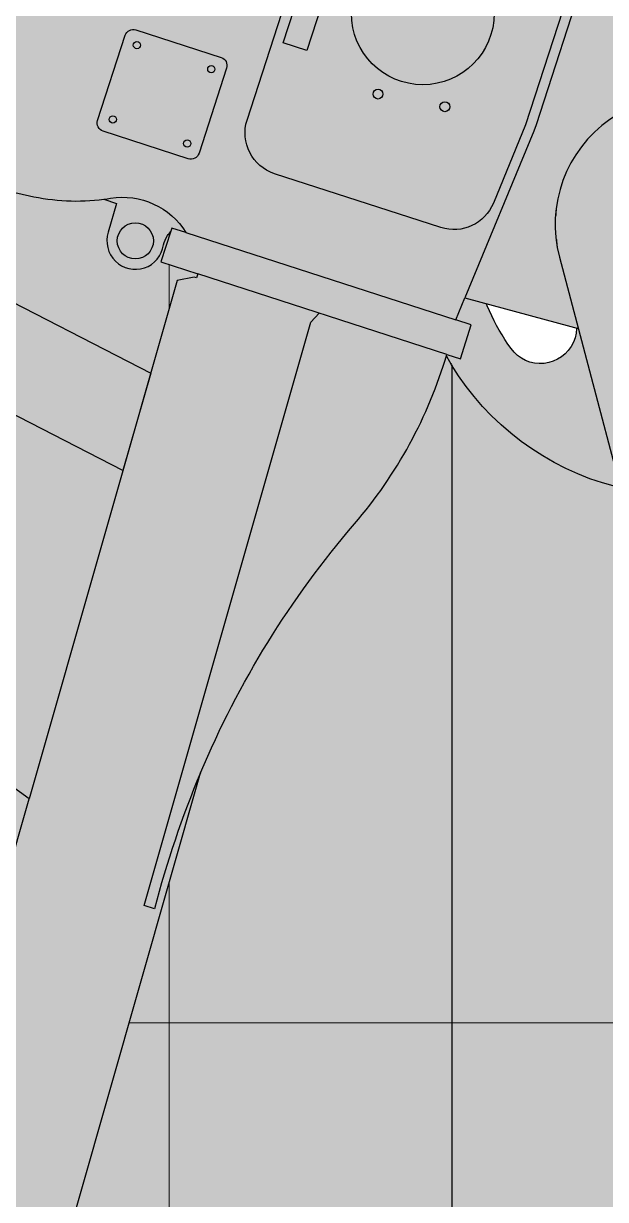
# Model space of a CAD drawing. Header units: millimetres. Extents: x -42064 to 85793, y -29289 to 164708.
# Drawn here: x 11795 to 12614, y 31752 to 33407 of the extents above; entities that cross this region are included whole.
import ezdxf

# ---------------------------------------------------------------- set-up
doc = ezdxf.new("R2010")
doc.units = ezdxf.units.MM
doc.set_wipeout_variables(frame=1)
doc.layers.add('1', color=7, linetype='Continuous')
doc.layers.add('Техника. Кран MLC650 VPC', color=250, linetype='Continuous', true_color=0x333333)
doc.layers.add('Техника. Кран MLC650 VPC Штрих', color=7, linetype='Continuous', true_color=0xed4d1d)

# ---------------------------------------------------------------- blocks, each defined once
blk = doc.blocks.new('MLC650-20260201.150918')
at = {"color": 0, "linetype": 'ByBlock', "lineweight": -2, "transparency": 16777216}
blk.add_wipeout([(373.0209973753282, 77.5650405602646), (349.418186261861, 151.88130599080114), (311.1801592675987, 219.83609457546288), (259.908498113011, 278.583152054533), (197.7506921362802, 325.6618856415687), (127.31019171552798, 359.10042479138815), (51.53736397800059, 377.4982120675529), (-26.394081935112865, 380.0846648298277), (-103.22002417874567, 366.7514507245187), (-175.72264440746545, 338.0570251339964), (-240.86520457874985, 295.20324053647687), (-295.91923929320484, 239.98500748199035), (-338.578836280566, 174.71511561080706), (-367.0572184472393, 102.1273635504981), (-380.1615821918902, 25.262055050187655), (-377.3430574215357, -52.66134270760335), (-358.7196967164402, -128.3790449709968), (-325.07153075348634, -198.71965150328037), (-277.80789708928216, -260.73697918559776), (-218.90841072150886, -311.83346150691267), (-150.8400488486978, -349.8689464118279), (-76.45382269415765, -373.2503355597291), (1.1346357540459076, -380.9983104971801), (78.67557051899706, -372.78835094931594), (152.92121613083208, -348.9643271984508), (220.76182875119235, -310.5240972395367), (279.3559363267594, -259.0777119688215), (326.24935230563926, -196.7799789616589), (359.4779680832373, -126.24020937382465), (377.650018764521, -50.41292817479416), (381, -2.2737367544323206e-13)], dxfattribs=at)
at = {"layer": 'Техника. Кран MLC650 VPC Штрих', "true_color": 0xadadad, "transparency": 16777216}
h = blk.add_hatch(color=253, dxfattribs=at)
h.dxf.hatch_style = 1
edge = h.paths.add_edge_path()
edge.add_arc((0, 0), 381, 0, 360)
edge = h.paths.add_edge_path(flags=16)
edge.add_arc((-2.137312549166381e-11, 7.844391802791506e-12), 196.8505565223345, 120.1930302638461, 143.7790574532969)
edge.add_arc((-199.7907505009822, 146.3368993098706), 50.80006852303482, 143.5661624912216, 323.77905745331594, ccw=False)
edge.add_arc((1.057287590811029e-11, -2.788169695122633e-11), 298.4504025728964, 120.24922192875201, 143.7428200939148, ccw=False)
edge.add_arc((-124.6514576973732, 213.9924991330892), 50.80006852303433, -59.88728302211871, 120.3869734959867, ccw=False)
edge.add_line((-99.16492372713583, 170.0484034190013), (-98.99905990417392, 170.1450197368395))
edge = h.paths.add_edge_path(flags=16)
edge.add_arc((-1.382716163789155e-11, 5.798028723802418e-12), 196.8505565223539, 48.19303026384675, 71.77905745329754)
edge.add_arc((77.43592443934331, 235.2328839503496), 50.80006852303892, 71.56616249122038, 251.7790574533147, ccw=False)
edge.add_arc((-4.709477252617944e-11, -2.799538378894795e-11), 298.4504025729196, 48.24922192874982, 71.74282009391271, ccw=False)
edge.add_arc((164.9995419367095, 184.6779000096713), 50.80006852303288, -131.8872830221227, 48.386973495982716, ccw=False)
edge.add_line((131.0819954796443, 146.8592934214103), (131.2251377983521, 146.7314036359021))
edge = h.paths.add_edge_path(flags=16)
edge.add_arc((-1.051603248924948e-12, 1.676880856393836e-12), 196.8505565223491, 264.1930302638509, 287.7790574533017)
edge.add_arc((75.61944119367361, -235.8230951347367), 50.80006852303912, -72.43383750878229, 107.77905745331199, ccw=False)
edge.add_arc((-1.818989403545856e-11, 3.05249159282539e-11), 298.4504025729055, 264.24922192875715, 287.74282009392, ccw=False)
edge.add_arc((-24.93648744085393, -246.3918569787194), 50.80006852303539, 84.11271697788032, 264.3869734959856, ccw=False)
edge.add_line((-19.72583516441955, -195.8597279438254), (-19.91681146270457, -195.8403998778522))
edge = h.paths.add_edge_path(flags=16)
edge.add_arc((1.13686837721616e-13, -5.158540261618327e-12), 196.8505565223498, 192.1930302638506, 215.7790574533014)
edge.add_arc((-200.9133988868011, -144.7917063685776), 50.80006852303504, -144.43383750878422, 35.77905745331009, ccw=False)
edge.add_arc((2.086153472191654e-11, 1.210764821735211e-11), 298.4504025728921, 192.2492219287552, 215.7428200939181, ccw=False)
edge.add_arc((-242.0383795409064, -52.42326220788965), 50.8000685230369, 12.112716977881973, 192.3869734959875, ccw=False)
edge.add_line((-192.369288834805, -41.76360037580889), (-192.4099216734194, -41.57599842202035))
edge = h.paths.add_edge_path(flags=16)
edge.add_arc((3.694822225952521e-13, 1.449507180950604e-12), 196.8505565223493, 336.1930302638503, 359.7790574533011)
edge.add_arc((247.6487837547654, -0.954981756891354), 50.80006852303673, -0.43383750878109595, 179.7790574533132, ccw=False)
edge.add_arc((-3.706190909724683e-11, 8.881784197001252e-12), 298.4504025729056, 336.2492219287543, 359.74282009391715, ccw=False)
edge.add_arc((226.626782742424, -99.85527995615867), 50.80006852303654, 156.1127169778804, 336.3869734959857, ccw=False)
edge.add_line((180.1780522467161, -79.2843685207772), (180.100655241944, -79.46002507286903))
at = {"color": 0, "linetype": 'ByBlock', "lineweight": -2, "transparency": 16777216}
for points in [[(131.2251377983521, 146.7314036359021, 0.1032783288034532), (61.5516509111003, 186.9800413768244, -1.001859586984844), (93.49938185963583, 283.4263720753224, -0.1028707463184818), (198.735674982443, 222.6584251385502, -1.002396208231849), (131.0819954796443, 146.8592934214103)], [(-98.99905990417392, 170.1450197368395, 0.1032783288034532), (-158.8080806051967, 116.3191090821056, -1.001859586984844), (-240.6616000939393, 176.5067620124901, -0.1028707463184818), (-150.3480451778833, 257.8140960209421, -1.002396208231849), (-99.16492372713583, 170.0484034190013)], [(180.100655241944, -79.46002507286903, 0.1032783288034532), (196.849092931925, -0.7590882933582179, -1.001859586984844), (298.4473960103005, -1.339630761867738, -0.1028707463184818), (273.1734470941865, -120.2036214037944, -1.002396208231849), (180.1780522467161, -79.2843685207772)], [(-192.4099216734194, -41.57599842202035, 0.1032783288034532), (-159.7004424132447, -115.0908784229832, -1.001859586984844), (-242.2364305046267, -174.3391939074063, -0.1028707463184818), (-291.6558770444808, -63.32055101878359, -1.002396208231849), (-192.369288834805, -41.76360037580889)], [(-19.91681146270457, -195.8403998778522, 0.1032783288034532), (60.107779175416, -187.449183742574, -1.001859586984844), (90.95125272862788, -284.2543094185239, -0.1028707463184818), (-29.90519985426545, -296.9483487369289, -1.002396208231849), (-19.72583516441955, -195.8597279438254)]]:
    blk.add_lwpolyline(points, format="xyb", close=True, dxfattribs=at)
blk.add_circle((0, 0), 381, dxfattribs=at)
blk = doc.blocks.new('MLC650-20260201.144141')
at = {"color": 0, "linetype": 'ByBlock', "lineweight": -2, "transparency": 16777216}
blk.add_blockref('MLC650-20260201.150918', (10000, -210), dxfattribs=at)
blk.add_wipeout([(9723.663006161523, 472.9006485659402), (9723.663006161523, 418.37357382543814), (9717.66336427968, 418.37357382543814), (9717.66336427968, 421.6323909348048), (9705.660204778349, 443.2124981687148), (8947.487630583175, 416.66534245630373), (9431.735815996359, 1909.270937905827), (9431.735815996359, 1909.270937905827), (9422.318756196997, 1911.7067168255899), (9412.833021534676, 1913.8595921417073), (9403.28710887272, 1915.7276354123724), (9393.68956897901, 1917.30917333457), (9317.856220985137, 1928.6426314088094), (8825.961551132103, 412.41017009062216), (8798.023683857515, 411.4105689040207), (8206.627201321986, 1991.3989630076157), (8082.819862690263, 1996.1068215307805), (8677.570408587904, 407.21440464405805), (7443.605304179422, 364.0080688982189), (8054.923078234762, 1997.2083061708454), (7934.61940643843, 2001.857641055517), (7319.9351666605, 359.6512553126722), (7292.033731319818, 358.6795109904251), (6658.585495284305, 2051.0149781756973), (6534.77893180011, 2055.7226429119974), (7171.567278542196, 354.4636773618904), (5852.390593739678, 308.2664348717144), (6506.88137219708, 2056.8241275520622), (6386.577312826984, 2061.4736562235976), (5728.725107105937, 303.9362669825123), (5700.820183601369, 302.9857907706373), (5022.943591739034, 2114.0044353941394), (4899.136640681075, 2118.7121001304395), (5580.356831413866, 298.7486890317432), (4171.137071663111, 249.39863085692105), (4871.239856225574, 2119.8137785573836), (4750.935409281713, 2124.4631134420406), (4047.4715850293696, 245.068462967718), (4019.569762114923, 244.09671864548545), (3294.7444222321174, 2180.558214742201), (3170.937471174162, 2185.266073265366), (3899.1029217635373, 239.88088501694983), (2394.7452361370383, 187.1996787788721), (3143.0402991448937, 2186.3675579054307), (3022.7360459879133, 2191.0168927901022), (2271.0797495032975, 182.86946244294086), (2243.1779265888476, 181.8977181207074), (1468.7499273299, 2250.8784359382907), (1344.9429762719415, 2255.585906887709), (2122.711086237462, 177.68193293888817), (517.8311062052817, 121.48097555417189), (1317.0458042426771, 2256.687585314654), (1196.7417448725764, 2261.3371139861893), (394.16561957154045, 117.15075921825246), (366.25798305061926, 116.13885256462436), (366.256820329324, 2293.3247395310227), (251.95666615248047, 2297.717113009514), (251.95782887377663, 112.14621297798931), (220.51009358355896, 111.09700234947832), (220.42637765032578, -110.78408498096633), (6681.459323745706, 115.44393280400891), (6681.459323745706, 3.200002790535109), (6719.5593751379865, 3.200002790535109), (6719.5593751379865, 116.77801014978286), (9056.26640890416, 198.59594621096767), (9056.26640890416, 198.59594621096767), (9158.907546117234, 185.71725052158763), (9260.242183614362, 164.92410034230852), (9359.660995894106, 136.3415249520831), (9456.566177318222, 100.14139146873367), (9456.566177318222, 100.14139146873367), (9520.982192888263, 77.09935250250965), (9587.464535592495, 60.96068061794813), (9655.275617844534, 51.904426124631755), (9723.663110372363, 50.031063533861015), (9723.663110372363, 50.031063533861015), (9723.663006161523, 30.000001937870366), (9773.663122433645, 30.000001937870366), (9773.663122433645, 53.00003410649333), (9807.18360221897, 50.35169412369396), (9820.08944253791, -216.9971397549907), (9820.08944253791, -216.9971397549907), (9830.095967133951, -269.5767426679595), (9855.117305943615, -316.891410384731), (9892.942265110789, -354.7598357676061), (9940.228165094828, -379.8354980654567), (9992.796241029431, -389.9024027292762), (10046.000929884623, -384.0709140000772), (10095.140409667256, -362.85637408828734), (10135.8721103568, -328.1335611850427), (10146.979484477662, -313.9894215473405), (10146.979484477662, -313.9894215473405), (10188.689982088095, -268.84698758047125), (10240.602379898868, -235.94246040108646), (10299.228301137164, -217.48693780419944), (10360.62823789047, -214.7205824305738), (10372.71039551079, -216.06224818796363), (10404.651126532743, -222.70617961559947), (10404.651126532743, -222.70617961559947), (10432.877969867292, -222.4916419829833), (10456.63263103957, -207.24314095438785), (10468.580612484326, -181.6688090877551), (10465.032851234893, -153.6649861139913), (10456.358262207217, -140.04626693053524), (10456.358262207217, -140.04626693053524), (10421.989278556175, -97.82125845448718), (10391.425492873332, -52.76536668946483), (10364.898836014505, -5.22049468519981), (10342.610603404632, 44.452567080071276), (10342.610603404632, 44.452567080071276), (10342.610603404632, 44.452567080071276), (10354.114679664755, 55.580379539000205), (10362.790319446583, 69.03048195852989), (10368.183946335079, 84.09968133034454), (10370.013572833115, 100.00013565081917), (10370.013572833115, 100.00013565081917), (10370.013972518562, 318.50041702937597), (10370.013972518562, 318.50041702937597), (10369.856125009008, 323.1980455759849), (10369.38346650303, 327.8744997599715), (10368.598126905277, 332.5087064358113), (10367.503645131128, 337.0797828346758), (10367.503645131128, 337.0797828346758), (10366.699564707525, 340.00058573041133), (10400.444314564036, 349.2901005133808), (10400.444314564036, 349.2901005133808), (10413.085841819815, 357.47558247362485), (10418.731673227561, 371.4374918700951), (10415.333001117215, 386.1092114068897), (10404.123164741197, 396.1665418033135), (10370.013572833115, 411.61545008554003), (10370.013572833115, 480.00061236654346), (10370.013572833115, 480.00061236654346), (10373.82390033171, 507.3417024886212), (10384.964351891382, 532.5992586601251), (10402.585976384718, 553.8485446463847), (10425.345928963798, 569.4702719295083), (10525.181055084175, 619.3130332530473), (10525.181055084175, 619.3130332530473), (10534.285015698752, 625.5618025604708), (10541.333736601311, 634.0614937529172), (10545.790125302276, 644.1644545305808), (10547.314617654469, 655.1008680102032), (10547.314617654469, 655.1008680102004), (10547.314617654469, 915.5011677597422), (10547.314617654469, 915.5011677597422), (10545.432080806768, 927.6266259073409), (10539.96265339259, 938.610980418789), (10531.420979487535, 947.4206618643248), (10520.610785247567, 953.2267260016142), (10520.610785247567, 953.2267260016142), (10237.152511051536, 1053.1309371456055), (10237.152511051536, 1053.1309371456055), (10204.853671532257, 1069.0059255784463), (10177.398323215337, 1092.274662992223), (10156.442543878817, 1121.5336035819619), (10143.250364125422, 1155.0178787777759), (10143.250364125422, 1155.0178787777759), (10138.751407861571, 1171.8337355057065), (9944.491685379893, 2436.8336153578184), (9944.491685379893, 2436.8336153578184), (9939.353150313054, 2451.852651598155), (9929.31926040444, 2464.152937998211), (9915.638641167097, 2472.2038168014524), (9900.01372011115, 2475.0034300277985), (9900.01372011115, 2475.0034300277966), (9687.41245677571, 2475.0034300277966), (9687.41245677571, 2475.0034300277966), (9673.69123477798, 2472.860526665867), (9661.276841015297, 2466.63583426908), (9651.351650508028, 2456.922206660196), (9644.860960912476, 2444.644791765203), (9644.860960912476, 2444.644791765203), (9644.860960912476, 2444.644791765203), (9611.95619874102, 2373.539337621889), (9565.326435441215, 2310.576061364287), (9506.906155164826, 2258.367059890259), (9439.118983903898, 2219.0782778408184), (9364.77714284973, 2194.3396511375377), (9286.964780476505, 2185.177487398282), (9281.121984127774, 2185.1331112406233), (9281.121979540638, 2215.1328951682426), (9249.12233920909, 2215.1328951682426), (9249.12233920909, 2172.9590559323024), (8661.166736559026, 2196.5646236619723), (8663.870277722406, 2201.6200660682), (8663.870277722406, 2201.6200660682), (8674.291592856574, 2237.8884838013646), (8668.927889426404, 2275.2412965402473), (8648.722118486432, 2307.1117962965145), (8617.226499741486, 2327.897077960857), (8579.978033380976, 2333.9430425474975), (8543.525083066634, 2324.186795965278), (8515.219547152548, 2301.500737416215), (8474.965203124128, 2254.8515584755432), (8473.654673325591, 2255.9944096359905), (8468.824729066453, 2254.700300834729), (8455.884416201407, 2302.996836622906), (8436.56541431237, 2297.8204014178837), (8449.506502324944, 2249.524059416587), (8444.676558065803, 2248.2299506153277), (8444.676558065803, 2204.086461505757), (7731.992741518428, 2231.5505198526735), (7654.171805248735, 2342.306505735678), (7654.171805248735, 2342.306505735678), (7628.458651388659, 2365.172053470088), (7595.240909804867, 2374.1487565786274), (7561.510548574693, 2367.347118106294), (7534.367436554763, 2346.19880790193), (7519.524899326955, 2315.155311912148), (7520.107127204503, 2280.7509435074653), (7535.991567643506, 2250.2274426177228), (7536.714805218417, 2249.4005262408964), (7546.203831244085, 2238.710170013079), (6874.461756933797, 2264.5964155627644), (6874.461756933797, 2264.5964155627644), (6844.37550774911, 2290.1761935499217), (6816.937889395902, 2318.5783859121175), (6792.412478892489, 2349.530149537385), (6771.034877393832, 2382.7341490862354), (6746.041515351321, 2426.032322101679), (6746.041515351321, 2426.032322101679), (6722.419400079871, 2451.2695047238913), (6690.073731524535, 2463.462840703556), (6655.670122666287, 2460.099596119332), (6626.298275219147, 2441.8728494500447), (6626.298275219147, 2441.8728494500456), (6573.22159840063, 2388.906631154553), (6573.22159840063, 2388.906631154553), (6539.804161671182, 2357.9470830198825), (6504.084745042863, 2329.6744465315314), (6466.278823294885, 2304.259274309895), (6426.614457896618, 2281.8548815302984), (631.8122840430015, 2505.1709638595694), (632.5184465733373, 2517.162153886914), (579.2317539449805, 2539.1735526360344), (536.3726351217747, 2577.736445188907), (487.3538556225658, 2639.9056025337686), (487.3538556225658, 2639.9056025337686), (462.0136050323654, 2660.2703414856733), (430.3192326649396, 2667.5034357604727), (398.6529410542871, 2660.1483784403463), (373.39127819501755, 2639.6862357827977), (373.39127819501755, 2639.6862357827977), (287.9347511815149, 2530.441206222552), (287.22859178172894, 2518.450061507937), (218.99894347391455, 2521.072385601764), (218.93383108139915, 2299.167995398695), (9236.626961026239, 1951.6608310976653), (9243.12269732725, 1962.4098018955337), (9249.12233920909, 1962.4098018955337), (9249.12233920909, 1904.1324665116763), (9281.121979540638, 1904.1324665116763), (9281.121979540638, 1934.132613789703), (9393.68956897901, 1917.30917333457), (9393.68956897901, 1917.30917333457), (9463.281713784547, 1898.844600899548), (9527.100657120687, 1865.5106913583377), (9582.014214799437, 1818.943447109772), (9625.327272046465, 1761.4283523453641), (9654.91405764164, 1695.7882032597017), (9669.322475120025, 1625.2445674049231), (9669.32501708122, 1625.2165364988086), (9755.205309450397, 677.7457372699482), (9755.205309450397, 677.7457372699482), (9758.734337221871, 651.6306084050857), (9764.541611160028, 625.9259480874016), (9772.582318299992, 600.8301113544003), (9782.794410952887, 576.536755137342), (9782.794410952887, 576.5367551373402), (9782.510656340542, 557.8097276364051), (9740.612382044155, 556.299151318939), (9740.612382044155, 556.299151318939), (9716.881900569499, 548.4991589297906), (9702.406650225937, 528.1412916598401), (9702.83218808789, 503.1654122995915), (9717.992548232147, 483.3124751721498), (9741.974970849253, 476.3254130066762), (9747.396666771885, 476.88174934592735), (9747.396666771885, 476.88174934592735), (9750.962292994827, 476.8753289177639), (9754.521877383711, 476.667746254554), (9758.064079998672, 476.259662662409), (9761.577616273818, 475.6523781929336), (9761.577616273818, 475.6523781929336), (9763.477456821674, 475.1216228355779), (9765.344378808988, 474.4846788428122), (9767.172452153094, 473.74356940069174), (9768.955870169986, 472.9006485659402), (9768.955870169986, 472.9006485659402)], dxfattribs=at)
for points in [[(9885.613029299675, 619.0008425853594), (10011.61326029364, 619.0008425853594, -0.4142085665846468), (10023.61331920485, 607.0007836741424), (10023.61331920485, 481.0006495736307, -0.4142085665853127), (10011.61326029364, 469.0005906624137), (9885.613029299675, 469.0005906624137, -0.4142085665847356), (9873.612970388462, 481.0006495736307), (9873.612970388462, 607.0007836741424, -0.4142085665840252), (9885.613029299675, 619.0008425853594)], [(9782.794410952887, 576.5367551373347, 0.00800738741514577), (9787.041648163635, 567.9185789539479, -0.3034361067942243), (9773.662964400748, 452.0520601635362), (9773.663122433649, 472.9006485659338), (9768.955870169986, 472.9006485659338)], [(9951.01377669692, 419.0005712837301), (10284.71556348949, 419.0005712837301, -0.3375482796799529), (10342.56363035928, 374.9256415225391), (10353.86182375147, 333.8850607366767, -0.06722216459476262), (10356.01363329462, 317.9598969673825), (10356.01363329462, 104.0001391389815, -0.4142108503709266), (10296.01333873856, 44.00003836980613), (10065.31393087376, 44.00003836980613), (10065.31393087376, 44.00003836980613), (9946.396222860989, 53.17797891133523, -0.3918139384842907), (9891.01270699333, 113.0001348756632), (9891.01270699333, 359.0004705145402, -0.4142017153193372), (9951.01377669692, 419.0005712837301)], [(9056.266408904157, 198.5959462109604, 0.03452944207777124), (8854.513335250416, 201.3836189622816), (8854.59937662624, 216.3958527281648), (9707.68023924141, 246.2447008976887), (9723.663006161521, 238.804301991273)], [(10342.61060340463, 44.45256708006491, -0.1650230591013998), (10300.01387514065, 30.000001937864), (10069.51368019105, 30.000001937864), (10060.10183888235, 30.36960196949076), (9807.183602218967, 50.3516941236885)]]:
    blk.add_lwpolyline(points, format="xyb", dxfattribs=at)
for points in [[(9773.663122433649, 452.0534288125345), (9773.663122433645, 53.00003410648787)], [(8825.961551132103, 412.4101700906176), (8947.487630583175, 416.6653424562974)], [(9723.663110372363, 50.03106353385374), (9723.663006161521, 418.3735738254327)]]:
    blk.add_lwpolyline(points, dxfattribs=at)
blk.add_lwpolyline([(10070.01287520034, 404.0005218680744), (10270.01334028886, 404.0005218680744), (10270.01334028886, 369.0005034583155), (10070.01287520034, 369.0005034583155)], close=True, dxfattribs=at)
for centre, radius in [((9893.613326956325, 599.0007766978233), 5.100006718353537), ((10003.61373778452, 599.0007766978233), 5.100006718353537), ((9740.612382051488, 516.30067430083), 25.40003426152641), ((9893.613326956325, 489.0006565499498), 5.100006718353537), ((10003.61373778452, 489.0006565499498), 5.100006718353537), ((10170, 230), 100.5001360868399), ((10042.51374142771, 255.0003313755587), 7.000009132207832), ((10054.51302519139, 160.0001879732736), 7.000009132207832)]:
    blk.add_circle(centre, radius, dxfattribs=at)
blk.add_wipeout([(9570.317954960006, 438.4735351638665), (9427.9558853735, 433.4887755491218), (9640.117343311867, 1733.4108693095327), (9640.117343311867, 1733.4108693095327), (9650.913557522881, 1707.41484724807), (9659.419838530932, 1680.582132370104), (9665.572376201897, 1653.1140111289728), (9669.32501708122, 1625.2165364988025), (9669.32501708122, 1625.2165364988027), (9703.132984695047, 1252.231521989568)], dxfattribs=at)
at = {"layer": 'Техника. Кран MLC650 VPC Штрих', "transparency": 16777216}
h = blk.add_hatch(color=256, dxfattribs=at)
h.dxf.hatch_style = 1
edge = h.paths.add_edge_path()
edge.add_line((9768.955870169986, 472.9006485659338), (9723.663006161521, 472.9006485659338))
edge.add_line((9723.663006161521, 472.9006485659338), (9723.663006161521, 418.3735738254327))
edge.add_line((9723.663006161521, 418.3735738254327), (9717.66336427968, 418.3735738254327))
edge.add_line((9717.66336427968, 418.3735738254327), (9717.66336427968, 421.6323909347993))
edge.add_line((9717.66336427968, 421.6323909347993), (9705.660204778349, 443.2124981687084))
edge.add_line((9705.660204778349, 443.2124981687084), (8947.487630583175, 416.6653424562974))
edge.add_line((8947.487630583175, 416.6653424562974), (9431.735815996359, 1909.270937905821))
edge.add_arc((9345.65146111386, 1595.878579338634), 325.0004408671484, 74.64049961517841, 81.50000283711631)
edge.add_line((9393.68956897901, 1917.309173334565), (9317.856220985137, 1928.642631408802))
edge.add_line((9317.856220985137, 1928.642631408802), (8825.961551132103, 412.4101700906176))
edge.add_line((8825.961551132103, 412.4101700906176), (8798.023683857515, 411.4105689040152))
edge.add_line((8798.023683857515, 411.4105689040152), (8206.627201321986, 1991.39896300761))
edge.add_line((8206.627201321986, 1991.39896300761), (8082.819862690263, 1996.106821530775))
edge.add_line((8082.819862690263, 1996.106821530775), (8677.570408587904, 407.2144046440517))
edge.add_line((8677.570408587904, 407.2144046440517), (7443.605304179422, 364.0080688982125))
edge.add_line((7443.605304179422, 364.0080688982125), (8054.923078234762, 1997.20830617084))
edge.add_line((8054.923078234762, 1997.20830617084), (7934.619406438429, 2001.857641055511))
edge.add_line((7934.619406438429, 2001.857641055511), (7319.9351666605, 359.6512553126668))
edge.add_line((7319.9351666605, 359.6512553126668), (7292.033731319818, 358.6795109904197))
edge.add_line((7292.033731319818, 358.6795109904197), (6658.585495284304, 2051.014978175692))
edge.add_line((6658.585495284304, 2051.014978175692), (6534.778931800109, 2055.722642911991))
edge.add_line((6534.778931800109, 2055.722642911991), (7171.567278542196, 354.463677361884))
edge.add_line((7171.567278542196, 354.463677361884), (5852.390593739678, 308.266434871708))
edge.add_line((5852.390593739678, 308.266434871708), (6506.88137219708, 2056.824127552056))
edge.add_line((6506.88137219708, 2056.824127552056), (6386.577312826983, 2061.473656223592))
edge.add_line((6386.577312826983, 2061.473656223592), (5728.725107105936, 303.9362669825059))
edge.add_line((5728.725107105936, 303.9362669825059), (5700.820183601369, 302.9857907706319))
edge.add_line((5700.820183601369, 302.9857907706319), (5022.943591739033, 2114.004435394134))
edge.add_line((5022.943591739033, 2114.004435394134), (4899.136640681074, 2118.712100130433))
edge.add_line((4899.136640681074, 2118.712100130433), (5580.356831413865, 298.7486890317377))
edge.add_line((5580.356831413865, 298.7486890317377), (4171.13707166311, 249.3986308569147))
edge.add_line((4171.13707166311, 249.3986308569147), (4871.239856225573, 2119.813778557378))
edge.add_line((4871.239856225573, 2119.813778557378), (4750.935409281712, 2124.463113442034))
edge.add_line((4750.935409281712, 2124.463113442034), (4047.471585029369, 245.0684629677125))
edge.add_line((4047.471585029369, 245.0684629677125), (4019.569762114923, 244.09671864548))
edge.add_line((4019.569762114923, 244.09671864548), (3294.744422232117, 2180.558214742196))
edge.add_line((3294.744422232117, 2180.558214742196), (3170.937471174162, 2185.26607326536))
edge.add_line((3170.937471174162, 2185.26607326536), (3899.102921763537, 239.8808850169444))
edge.add_line((3899.102921763537, 239.8808850169444), (2394.745236137038, 187.1996787788667))
edge.add_line((2394.745236137038, 187.1996787788667), (3143.040299144894, 2186.367557905425))
edge.add_line((3143.040299144894, 2186.367557905425), (3022.736045987913, 2191.016892790096))
edge.add_line((3022.736045987913, 2191.016892790096), (2271.079749503297, 182.8694624429336))
edge.add_line((2271.079749503297, 182.8694624429336), (2243.177926588847, 181.897718120701))
edge.add_line((2243.177926588847, 181.897718120701), (1468.7499273299, 2250.878435938284))
edge.add_line((1468.7499273299, 2250.878435938284), (1344.942976271941, 2255.585906887703))
edge.add_line((1344.942976271941, 2255.585906887703), (2122.711086237461, 177.6819329388818))
edge.add_line((2122.711086237461, 177.6819329388818), (517.8311062052817, 121.4809755541646))
edge.add_line((517.8311062052817, 121.4809755541646), (1317.045804242676, 2256.687585314648))
edge.add_line((1317.045804242676, 2256.687585314648), (1196.741744872576, 2261.337113986185))
edge.add_line((1196.741744872576, 2261.337113986185), (394.1656195715404, 117.1507592182461))
edge.add_line((394.1656195715404, 117.1507592182461), (366.2579830506183, 116.138852564618))
edge.add_line((366.2579830506183, 116.138852564618), (366.2568203293231, 2293.324739531017))
edge.add_line((366.2568203293231, 2293.324739531017), (251.9566661524805, 2297.717113009508))
edge.add_line((251.9566661524805, 2297.717113009508), (251.9578288737757, 112.1462129779829))
edge.add_line((251.9578288737757, 112.1462129779829), (220.510093583558, 111.0970023494738))
edge.add_line((220.510093583558, 111.0970023494738), (206, 85.5))
edge.add_line((206, 85.5), (206, -85.5))
edge.add_line((206, -85.5), (220.4263776503249, -110.7840849809727))
edge.add_line((220.4263776503249, -110.7840849809727), (6681.459323745705, 115.4439328040025))
edge.add_line((6681.459323745705, 115.4439328040025), (6681.459323745705, 3.200002790530561))
edge.add_line((6681.459323745705, 3.200002790530561), (6719.559375137986, 3.200002790530561))
edge.add_line((6719.559375137986, 3.200002790530561), (6719.559375137986, 116.7780101497774))
edge.add_line((6719.559375137986, 116.7780101497774), (9056.266408904157, 198.5959462109604))
edge.add_arc((8941.62848132817, -1130.505974707368), 1334.036645159236, 67.29418538243613, 85.07031510260441, ccw=False)
edge.add_arc((9707.230268655721, 699.3332737437161), 649.5101219151985, 247.298641150875, 271.4497587028707)
edge.add_line((9723.663110372363, 50.03106353385374), (9723.663006161521, 30.000001937864))
edge.add_line((9723.663006161521, 30.000001937864), (9773.663122433645, 30.000001937864))
edge.add_line((9773.663122433645, 30.000001937864), (9773.663122433645, 53.00003410648787))
edge.add_line((9773.663122433645, 53.00003410648787), (9807.183602218967, 50.3516941236885))
edge.add_line((9807.183602218967, 50.3516941236885), (9820.089442537908, -216.9971397549962))
edge.add_arc((9999.999999999996, -210.0000000000132), 180.0465735610374, 182.2272435076297, 324.7202201271954)
edge.add_arc((10340.50990754802, -450.9658144436268), 237.1003097101871, 82.19456477382369, 144.7100158317671, ccw=False)
edge.add_line((10372.71039551079, -216.0622481879691), (10404.65112653274, -222.7061796156049))
edge.add_arc((10418.39365502225, -173.8002758232143), 50.80004443930613, 254.304670081514, 401.6400230253564)
edge.add_arc((10923.43724146427, 275.2317785619217), 624.9949023246952, 201.6693548726429, 221.640167123467, ccw=False)
edge.add_arc((10300.0146532561, 99.99924811215837), 69.99891958264448, 307.4827802334443, 360.0007264714865)
edge.add_line((10370.01357283312, 100.0001356508146), (10370.01397251856, 318.5004170293687))
edge.add_arc((10299.99473674448, 318.4991297652351), 70.01923578591624, 0.001053350570760626, 15.38864106129069)
edge.add_line((10367.50364513113, 337.0797828346695), (10366.69956470752, 340.0005857304059))
edge.add_line((10366.69956470752, 340.0005857304059), (10400.44431456404, 349.2901005133754))
edge.add_arc((10393.80803457861, 373.3934921537297), 25.0002740107649, 285.3935919564311, 425.6316892456475)
edge.add_line((10404.1231647412, 396.1665418033081), (10370.01357283312, 411.6154500855337))
edge.add_line((10370.01357283312, 411.6154500855337), (10370.01357283312, 480.0006123665371))
edge.add_arc((10470.01423378199, 480.0003063825396), 100.0006609493473, 116.53088101374979, 179.9998246852422, ccw=False)
edge.add_line((10425.3459289638, 569.4702719295019), (10525.18105508417, 619.3130332530418))
edge.add_arc((10507.3123594079, 655.1025622038984), 40.00225828244652, 296.5316544300495, 359.9975733832768)
edge.add_line((10547.31461765447, 655.100868010195), (10547.31461765447, 915.5011677597358))
edge.add_arc((10507.31207024777, 915.4994416922593), 40.00254744393415, 0.002472252091649486, 70.5826521569428)
edge.add_line((10520.61078524757, 953.2267260016088), (10237.15251105153, 1053.130937145601))
edge.add_arc((10285.15167431516, 1191.583473764901), 146.536768663454, 194.4498128376814, 250.8794299273051, ccw=False)
edge.add_line((10143.25036412542, 1155.01787877777), (10138.75140786157, 1171.833735505701))
edge.add_line((10138.75140786157, 1171.833735505701), (9944.491685379893, 2436.833615357813))
edge.add_arc((9900.014332522807, 2430.004918790049), 44.99851124191022, 8.728577454142584, 90.00077977253716)
edge.add_line((9900.01372011115, 2475.003430027791), (9687.41245677571, 2475.003430027791))
edge.add_arc((9687.412330040099, 2430.00361962548), 44.99981040249006, 89.99983863452842, 161.0125675510615)
edge.add_arc((9281.121979540636, 2569.802422646055), 384.669311405437, 270.00000068324573, 341.0123573328444, ccw=False)
edge.add_line((9281.121984127774, 2185.133111240619), (9281.121979540636, 2215.132895168237))
edge.add_line((9281.121979540636, 2215.132895168237), (9249.12233920909, 2215.132895168237))
edge.add_line((9249.12233920909, 2215.132895168237), (9249.12233920909, 2172.959055932297))
edge.add_line((9249.12233920909, 2172.959055932297), (8661.166736559026, 2196.564623661965))
edge.add_line((8661.166736559026, 2196.564623661965), (8663.870277722406, 2201.620066068193))
edge.add_arc((8584.50309555156, 2244.056750100937), 90.00012087455922, 331.8671165247885, 500.3373839971359)
edge.add_line((8515.219547152548, 2301.500737416209), (8474.965203124128, 2254.851558475537))
edge.add_line((8474.965203124128, 2254.851558475537), (8473.65467332559, 2255.994409635983))
edge.add_line((8473.65467332559, 2255.994409635983), (8468.824729066451, 2254.700300834724))
edge.add_line((8468.824729066451, 2254.700300834724), (8455.884416201407, 2302.9968366229))
edge.add_line((8455.884416201407, 2302.9968366229), (8436.565414312368, 2297.820401417877))
edge.add_line((8436.565414312368, 2297.820401417877), (8449.506502324944, 2249.524059416581))
edge.add_line((8449.506502324944, 2249.524059416581), (8444.676558065803, 2248.229950615321))
edge.add_line((8444.676558065803, 2248.229950615321), (8444.676558065803, 2204.086461505751))
edge.add_line((8444.676558065803, 2204.086461505751), (7731.992741518428, 2231.550519852666))
edge.add_line((7731.992741518428, 2231.550519852666), (7654.171805248734, 2342.306505735673))
edge.add_arc((7592.805534420426, 2299.188335212672), 74.9999721641534, 35.09327042077933, 221.5932185264619)
edge.add_line((7536.714805218417, 2249.40052624089), (7546.203831244085, 2238.710170013073))
edge.add_line((7546.203831244085, 2238.710170013073), (6874.461756933797, 2264.596415562759))
edge.add_arc((7120.090448215759, 2583.981506897705), 402.9147435226486, 209.9655212451591, 232.437285788195, ccw=False)
edge.add_line((6771.034877393831, 2382.734149086231), (6746.04151535132, 2426.032322101673))
edge.add_arc((6680.087334904346, 2387.972709456764), 76.14780386270266, 29.98758582106822, 134.9409000103861)
edge.add_line((6626.298275219146, 2441.872849450039), (6573.221598400629, 2388.906631154547))
edge.add_arc((6158.203218022775, 2803.358452702013), 586.5241413918695, 297.23430280740075, 315.0391351307178, ccw=False)
edge.add_line((6426.614457896616, 2281.854881530293), (631.8122840430005, 2505.170963859564))
edge.add_line((631.8122840430005, 2505.170963859564), (632.5184465733364, 2517.162153886908))
edge.add_line((632.5184465733364, 2517.162153886908), (579.2317539449796, 2539.173552636028))
edge.add_line((579.2317539449796, 2539.173552636028), (536.3726351217738, 2577.736445188901))
edge.add_line((536.3726351217738, 2577.736445188901), (487.3538556225649, 2639.905602533763))
edge.add_arc((430.4586832631932, 2595.057864448856), 72.44570552582839, 38.24701923846529, 141.973557967779)
edge.add_line((373.3912781950166, 2639.686235782792), (287.934751181514, 2530.441206222546))
edge.add_line((287.934751181514, 2530.441206222546), (287.228591781728, 2518.450061507931))
edge.add_line((287.228591781728, 2518.450061507931), (218.9989434739146, 2521.072385601758))
edge.add_line((218.9989434739146, 2521.072385601758), (206, 2495.5))
edge.add_line((206, 2495.5), (206, 2324.5))
edge.add_line((206, 2324.5), (218.9338310813982, 2299.16799539869))
edge.add_line((218.9338310813982, 2299.16799539869), (9236.626961026239, 1951.660831097659))
edge.add_line((9236.626961026239, 1951.660831097659), (9243.12269732725, 1962.409801895526))
edge.add_line((9243.12269732725, 1962.409801895526), (9249.12233920909, 1962.409801895526))
edge.add_line((9249.12233920909, 1962.409801895526), (9249.12233920909, 1904.13246651167))
edge.add_line((9249.12233920909, 1904.13246651167), (9281.121979540636, 1904.13246651167))
edge.add_line((9281.121979540636, 1904.13246651167), (9281.121979540636, 1934.132613789698))
edge.add_line((9281.121979540636, 1934.132613789698), (9393.68956897901, 1917.309173334565))
edge.add_arc((9345.651461114183, 1595.87857934057), 325.000440865186, 5.179169803745026, 81.50000283712228, ccw=False)
edge.add_line((9669.32501708122, 1625.216536498803), (9755.205309450397, 677.7457372699428))
edge.add_arc((10053.9703169711, 704.8228777284196), 299.9895019067351, 185.1785817509696, 205.3175883192621)
edge.add_line((9782.794410952887, 576.5367551373347), (9782.510656340542, 557.8097276363987))
edge.add_line((9782.510656340542, 557.8097276363987), (9740.612382044153, 556.2991513189336))
edge.add_arc((9740.612382051482, 516.300674300827), 39.99847701810654, 90.000000010498, 279.7653523144552)
edge.add_arc((9749.065773394488, 413.7309065864971), 63.17289654704062, 78.57663149841977, 91.51400205382231, ccw=False)
edge.add_arc((9753.113961414612, 441.6910773542892), 35.00004868894191, 63.087752121795575, 76.00611285751808, ccw=False)
edge = h.paths.add_edge_path(flags=16)
edge.add_arc((431.0700058988696, 2595.020513603697), 35.98312744821242, 0, 360)
edge = h.paths.add_edge_path(flags=16)
edge.add_arc((6678.009142089883, 2387.943897922349), 39.00005217710321, 0, 360)
h = blk.add_hatch(color=256, dxfattribs=at)
h.dxf.hatch_style = 1
edge = h.paths.add_edge_path()
edge.add_line((9703.132984695047, 1252.231521989568), (9570.317954960006, 438.4735351638665))
edge.add_line((9570.317954960006, 438.4735351638665), (9427.9558853735, 433.4887755491218))
edge.add_line((9427.9558853735, 433.4887755491218), (9640.117343311867, 1733.410869309533))
edge.add_arc((9345.65146111416, 1595.878579340574), 325.0004408652095, 5.1791698037437754, 25.035245865975526, ccw=False)
edge.add_line((9669.32501708122, 1625.216536498803), (9703.132984695047, 1252.231521989568))
at = {"color": 0, "linetype": 'ByBlock', "lineweight": -2, "transparency": 16777216}
for points in [[(6719.559375137986, 116.7780101497774), (9056.266408904157, 198.5959462109604, -0.07771891332381087), (9456.566177318222, 100.1413914687291, 0.1057709403236408), (9723.663110372363, 50.03106353385374), (9723.663006161521, 30.000001937864), (9773.663122433645, 30.000001937864), (9773.663122433645, 53.00003410648787), (9807.183602218967, 50.3516941236885), (9820.089442537908, -216.9971397549962, 0.7165434854537038)], [(9393.68956897901, 1917.309173334565, -0.345894241697595), (9669.32501708122, 1625.216536498803), (9755.205309450397, 677.7457372699428, 0.08809986915537996), (9782.794410952887, 576.5367551373347), (9782.510656340542, 557.8097276363987), (9740.612382044153, 556.2991513189336, 1.089067809134158), (9747.396666771885, 476.881749345921, -0.05650996572105391), (9761.577616273818, 475.6523781929282, -0.05642675524724759), (9768.955870169986, 472.9006485659338), (9723.663006161521, 472.9006485659338), (9723.663006161521, 418.3735738254327), (9717.66336427968, 418.3735738254327), (9717.66336427968, 421.6323909347993), (9705.660204778349, 443.2124981687084), (8947.487630583175, 416.6653424562974), (9431.735815996359, 1909.270937905821, 0.02993916962424197)]]:
    blk.add_lwpolyline(points, format="xyb", dxfattribs=at)
blk.add_lwpolyline([(9703.132984695047, 1252.231521989568), (9570.317954960006, 438.4735351638665), (9427.9558853735, 433.4887755491218), (9640.117343311867, 1733.410869309533, -0.08685590478397838), (9669.32501708122, 1625.216536498803)], format="xyb", close=True, dxfattribs=at)
blk = doc.blocks.new('MLC650-20260201.14495')
at = {"color": 0, "linetype": 'ByBlock', "lineweight": -2, "transparency": 16777216}
blk.add_wipeout([(8.000047428926308, -695.0012070882221), (28.00006507054775, -695.0011065569267), (27.999915173219023, -575.0006937512079), (8.000420305892419, -575.000667772867), (7.999982947832876, -535.0012096354766), (45.00067476811813, -535.0008050662291), (174.04393237776816, -45.92163577475003), (174.04393237776816, -45.92163577475003), (179.85300341475727, 7.278547270002946), (169.76397680752837, 59.83533869058556), (144.66867121319405, 107.1029853364148), (106.78538405590166, 144.90326756374907), (59.46280531288039, 169.89483260915108), (6.884010345976094, 179.86855318555786), (-46.30330269260452, 173.94280310273848), (-95.39764574696648, 152.64138854011776), (-136.05932849820482, 117.84724624366731), (-164.69406492459711, 72.63600149085119), (-178.7706899117349, 21.004098453296137), (-177.04490137960255, -32.48446514912621), (-174.04402347808355, -45.92185277902172), (-44.99949495813058, -535.0007208393216), (-7.999863811521266, -535.0007717429253), (-7.999662747781258, -575.0010370033851), (-28.00022341268783, -575.0011375374015), (-27.999812232359545, -695.0008201570744), (-8.000083937513466, -695.0008476724323), (-8.000097693424436, -704.9994298700475), (8.000097693409685, -705.0009825344896)], dxfattribs=at)
at = {"layer": 'Техника. Кран MLC650 VPC Штрих', "transparency": 16777216}
h = blk.add_hatch(color=256, dxfattribs=at)
h.dxf.hatch_style = 1
edge = h.paths.add_edge_path()
edge.add_line((8.00009769340977, -705.0009825344896), (8.000047428926337, -695.0012070882221))
edge.add_line((8.000047428926337, -695.0012070882221), (28.00006507054786, -695.001106556927))
edge.add_line((28.00006507054786, -695.001106556927), (27.99991517321905, -575.000693751208))
edge.add_line((27.99991517321905, -575.000693751208), (8.000420305892476, -575.000667772867))
edge.add_line((8.000420305892476, -575.000667772867), (7.999982947832905, -535.0012096354767))
edge.add_line((7.999982947832905, -535.0012096354767), (45.00067476811819, -535.0008050662291))
edge.add_line((45.00067476811819, -535.0008050662291), (174.0439323777682, -45.92163577475003))
edge.add_arc((-7.417856063974912e-05, -5.714509028820203e-05), 180.0002988942504, 345.219336309684, 554.7807351287481)
edge.add_line((-174.0440234780835, -45.92185277902172), (-44.99949495813053, -535.0007208393217))
edge.add_line((-44.99949495813053, -535.0007208393217), (-7.999863811521209, -535.0007717429253))
edge.add_line((-7.999863811521209, -535.0007717429253), (-7.999662747781258, -575.0010370033851))
edge.add_line((-7.999662747781258, -575.0010370033851), (-28.00022341268777, -575.0011375374015))
edge.add_line((-28.00022341268777, -575.0011375374015), (-27.99981223235955, -695.0008201570745))
edge.add_line((-27.99981223235955, -695.0008201570745), (-8.00008393751341, -695.0008476724324))
edge.add_line((-8.00008393751341, -695.0008476724324), (-8.000097693424323, -704.9994298700476))
edge.add_line((-8.000097693424323, -704.9994298700476), (8.00009769340977, -705.0009825344896))
at = {"color": 0, "linetype": 'ByBlock', "lineweight": -2, "transparency": 16777216}
blk.add_lwpolyline([(8.00009769340977, -705.0009825344896), (8.000047428926337, -695.0012070882221), (28.00006507054786, -695.001106556927), (27.99991517321905, -575.000693751208), (8.000420305892476, -575.000667772867), (7.999982947832905, -535.0012096354767), (45.00067476811819, -535.0008050662291), (174.0439323777682, -45.92163577475003, 1.298074134570565), (-174.0440234780835, -45.92185277902172), (-44.99949495813053, -535.0007208393217), (-7.999863811521209, -535.0007717429253), (-7.999662747781258, -575.0010370033851), (-28.00022341268777, -575.0011375374015), (-27.99981223235955, -695.0008201570745), (-8.00008393751341, -695.0008476724324), (-8.000097693424323, -704.9994298700476)], format="xyb", close=True, dxfattribs=at)
for points in [[(-21.49979185660777, -535.0010308650672), (-21.49929663001967, -405.0003208811686), (21.50051408131549, -405.0002919000544), (21.49999580375152, -535.0009944392077)], [(-7.999863811506657, -535.0007732846425), (-7.999684959126171, -405.0006886178453), (8.000641127378913, -405.0006543494237), (7.999982947832905, -535.0012096354767)], [(-17.99969775078353, -695.0007698908885), (-18.00010893111175, -575.0010872712155)], [(-7.999662747781258, -575.0010370033851), (-8.00008393751341, -695.0008476724324)], [(8.000047428926337, -695.0012070882221), (8.000420305877924, -575.000667170927)], [(18.00049222049711, -575.0009673599416), (17.99995058894274, -695.0011568230984)], [(-8.00025144405663, -705.0010093581514), (8.000251444042078, -704.9994030463859)]]:
    blk.add_lwpolyline(points, dxfattribs=at)
for radius in [85.72511563263645, 58.39328049798885]:
    blk.add_circle((0, 0), radius, dxfattribs=at)
blk = doc.blocks.new('MLC650-20260201.14551601')
at = {"color": 0, "linetype": 'ByBlock', "lineweight": -2, "transparency": 16777216}
blk.add_wipeout([(128.9209868868291, 828.9011527994004), (128.9209868868291, 828.9011527994004), (127.39649453463433, 817.9647393197803), (122.94010583367037, 807.8617785421148), (115.89138493111042, 799.3620873496694), (106.78742431653504, 793.1133180422474), (106.78742431653501, 793.1133180422474), (6.9522981961561925, 743.2705567187076), (6.9522981961561925, 743.2705567187076), (-15.807654382921214, 727.6488294355853), (-33.42927887625831, 706.3995434493244), (-44.569730435930325, 681.14198727782), (-48.38005793452439, 653.8008971557427), (-48.38005793452439, 653.8008971557427), (-48.38005793452439, 585.4157348747393), (-14.270466026444467, 569.9668265925135), (-14.270466026444467, 569.9668265925135), (-3.0606296504236923, 559.9094961960894), (0.33804245992183724, 545.237776659295), (-5.307788947826907, 531.2758672628235), (-17.949316203603416, 523.0903853025808), (-17.949316203603416, 523.0903853025808), (-51.69406606011597, 513.8008705196113), (-50.889985636513444, 510.8800676238749), (-50.889985636513444, 510.8800676238749), (-49.79550386236167, 506.3089912250115), (-49.0101642646091, 501.67478454917125), (-48.53750575863407, 496.9983303651844), (-48.379658249079654, 492.3007018185741), (-48.38005793452439, 273.8004204400203), (-48.38005793452439, 273.8004204400203), (-50.209684432561176, 257.89996611954496), (-55.603311321058584, 242.83076674772963), (-64.27895110288426, 229.3806643281997), (-75.78302736300805, 218.25285186927056), (-75.78302736300805, 218.25285186927056), (-75.78302736300805, 218.2528518692709), (-53.49479475313717, 168.57979010400072), (-26.968137894307688, 121.03491809973536), (3.5956477885334266, 75.97902633471313), (37.96463143957709, 33.754017858664724), (37.964631439577545, 33.754017858664156), (37.964631439577545, 33.754017858664156), (50.121054066249144, 8.27810570716997), (46.80208984334328, -19.75375451501236), (29.03250333540305, -41.686435754790864), (2.298838342523169, -50.74799561374266), (-13.742504234896984, -48.905894826399276), (-45.68323525685091, -42.26196339876333), (-45.68323525685091, -42.26196339876333), (-107.14425763825352, -41.87766768486938), (-166.6390489663654, -57.30409825669699), (-220.1697155409301, -87.50463950094911), (-264.13913717895986, -130.4498943748016), (-271.41414628997705, -140.18913675814122), (-271.41414628997705, -140.18913675814122), (-292.4333176456108, -164.84950405304596), (-317.5321886723577, -185.34306286502), (-345.89783779734245, -201.0060520214796), (-376.6115365216719, -211.3311665616783), (-376.611536521672, -211.3311665616784), (108.01525800398105, -105.60629326775961), (116.64420030742241, -145.16013385246333), (116.64420030742241, -145.16013385246333), (126.10960384875682, -162.46168025553766), (143.42356211708153, -171.90436108360484), (163.0945039980033, -170.4931851004484), (178.8832798671517, -158.67574338526174), (178.88327986715174, -158.67574338526174), (178.88327986715174, -158.67574338526174), (180.45903530327695, -159.07741732815748), (182.0622054684902, -159.349800463189), (183.682200352318, -159.49109351769312), (185.30831880577517, -159.5003631566068), (185.30831880577514, -159.5003631566068), (290.97643008905453, -155.79787097979), (290.97643008905453, -155.79787097979), (293.2304120059575, -155.54751713739984), (295.4208403822806, -154.96003517484814), (297.4975896860169, -154.04886896742175), (299.4131358050706, -152.83486954653938), (299.4131358050706, -152.83486954653938), (348.216424290951, -116.46882317875861), (348.216424290951, -116.46882317875861), (354.8551098170328, -109.11039990882398), (358.172567094085, -99.77160899411467), (357.66375916719585, -89.87415209715084), (353.40614500103925, -80.92478004399163), (353.40614500103925, -80.92478004399163), (282.6497953222913, 14.027651062700784), (282.68390181361224, 15.457023107926943), (279.42983248286487, 108.32085991767224), (279.42983248286487, 108.32085991767224), (278.27110697915487, 118.78422035635901), (275.5565361870103, 128.95553599777247), (271.34750148773117, 138.60481490156053), (265.73917680882346, 147.51386932718742), (205.66795156200513, 228.6761560303712), (205.6679515620052, 228.6761560303711), (175.90841745628978, 282.27443089468795), (160.96486894058083, 341.73109827841165), (161.84655957423956, 403.03058897977564), (178.49394196065262, 462.03287366690154), (198.09966196500662, 498.5088086581817), (218.38851479407623, 529.4027023193192), (283.42029196706585, 488.8733385681552), (283.42029196706585, 488.8733385681552), (291.99541504325657, 485.4992446476946), (301.21000130263536, 485.4062627979848), (309.85146544232566, 488.60662888303716), (316.7826416562709, 494.6791935675136), (352.3541618058441, 539.6842591566236), (352.3541618058441, 539.6842591566236), (356.349384668285, 546.8981380184699), (357.8231844134499, 555.0116926195752), (356.6202313134834, 563.1698025595823), (352.8673094706717, 570.5126515704029), (262.5486695755369, 692.9495293691722), (261.2824572391835, 729.1134349209605), (261.2824572391835, 729.1134349209605), (259.67062670367034, 744.1819523859989), (255.92634721171197, 758.8665901873024), (250.12615979571487, 772.8671631116041), (242.38863261650272, 785.8974696859074), (242.38863261650272, 785.8974696859074), (128.9628448534475, 949.0962554948195), (128.9209868868291, 949.1564813875735)], dxfattribs=at)
at = {"layer": 'Техника. Кран MLC650 VPC Штрих', "transparency": 16777216}
h = blk.add_hatch(color=256, dxfattribs=at)
h.dxf.hatch_style = 1
edge = h.paths.add_edge_path(flags=16)
edge.add_arc((288.8866323482998, -96.16422120539937), 29.33703884535952, 0, 360)
edge = h.paths.add_edge_path(flags=16)
edge.add_arc((288.8959341186583, 556.1592447582516), 29.33703884535081, 0, 360)
edge = h.paths.add_edge_path()
edge.add_line((128.9209868868293, 949.1564813875739), (128.9209868868293, 828.9011527994007))
edge.add_arc((88.9187286402593, 828.9028469931042), 40.00225828244659, 296.53165443004957, 359.99757338327686, ccw=False)
edge.add_line((106.7874243165352, 793.1133180422476), (6.952298196156335, 743.2705567187077))
edge.add_arc((51.62060301435311, 653.8005911717454), 100.0006609493455, 116.5308810137489, 179.9998246852422)
edge.add_line((-48.3800579345243, 653.8008971557429), (-48.3800579345243, 585.4157348747394))
edge.add_line((-48.3800579345243, 585.4157348747394), (-14.27046602644441, 569.9668265925138))
edge.add_arc((-24.58559618903379, 547.1937769429354), 25.00027401076486, -74.60640804356888, 65.63168924564752, ccw=False)
edge.add_line((-17.9493162036033, 523.0903853025811), (-51.6940660601158, 513.8008705196116))
edge.add_line((-51.6940660601158, 513.8008705196116), (-50.8899856365133, 510.8800676238752))
edge.add_arc((-118.3988940231634, 492.2994145544408), 70.01923578591672, 0.0010533505708281155, 15.388641061290627, ccw=False)
edge.add_line((-48.37965824907951, 492.3007018185745), (-48.3800579345243, 273.8004204400204))
edge.add_arc((-118.3789775115423, 273.7995329013641), 69.99891958264465, -52.51721976655551, 0.0007264714864732014, ccw=False)
edge.add_arc((505.0436106966348, 449.0320633511275), 624.9949023246949, 201.6693548726429, 221.640167123467)
edge.add_arc((2.425461060440171e-05, 8.965991415088581e-06), 50.80004443930622, -105.6953299184865, 41.640023025356584, ccw=False)
edge.add_line((-13.74250423489684, -48.90589482639916), (-45.68323525685082, -42.26196339876333))
edge.add_arc((-77.88372321962179, -277.165529654421), 237.1003097101872, 82.19456477382383, 144.7100158317671)
edge.add_arc((-418.3936307800802, -36.19971519784355), 180.0465735786765, 283.41854208405493, 324.7202201261136, ccw=False)
edge.add_line((-376.611536521672, -211.3311665616784), (108.0152580039812, -105.6062932677596))
edge.add_line((108.0152580039812, -105.6062932677596), (116.6442003074226, -145.1601338524633))
edge.add_arc((150.8547170739337, -137.6840587392808), 35.01786910321197, 192.3271386187649, 323.1690271772141)
edge.add_arc((184.6092177673542, -139.5047109249426), 20.00786971248021, 253.3703479662489, 272.0023967873943)
edge.add_line((185.3083188057753, -159.5003631566069), (290.9764300890547, -155.7978709797899))
edge.add_arc((290.4531950243372, -140.8154041543613), 14.99160055190969, 272.0001367173807, 306.70278047978)
edge.add_line((299.4131358050709, -152.8348695465393), (348.2164242909512, -116.4688231787586))
edge.add_arc((333.0388195112768, -96.10187649187588), 25.40024023890954, 306.6937614579145, 396.6923314450722)
edge.add_line((353.4061450010395, -80.92478004399163), (282.6497953222915, 14.0276510627009))
edge.add_line((282.6497953222915, 14.0276510627009), (282.6839018136125, 15.45702310792694))
edge.add_line((282.6839018136125, 15.45702310792694), (279.4298324828651, 108.3208599176724))
edge.add_arc((209.4643762143193, 105.8686381409292), 70.00841708329165, 2.007340130290965, 36.50267709969386)
edge.add_line((265.7391768088237, 147.5138693271874), (205.6679515620053, 228.6761560303712))
edge.add_arc((395.2818320146908, 369.0169268966099), 235.9003086637562, 146.7066167299479, 216.5066148018636, ccw=False)
edge.add_line((198.0996619650068, 498.5088086581818), (218.3885147940764, 529.4027023193194))
edge.add_line((218.3885147940764, 529.4027023193194), (283.4202919670661, 488.8733385681553))
edge.add_arc((296.854775161844, 510.4328226243524), 25.40269063465885, 238.0714949434839, 321.672478309927)
edge.add_line((316.7826416562712, 494.6791935675137), (352.3541618058443, 539.6842591566237))
edge.add_arc((332.4256142542362, 555.434442649631), 25.40108831487555, 321.6795279437132, 396.4132379609849)
edge.add_line((352.8673094706719, 570.5126515704032), (262.5486695755371, 692.9495293691725))
edge.add_line((262.5486695755371, 692.9495293691725), (261.2824572391837, 729.1134349209606))
edge.add_arc((155.3542274569788, 725.4030999572958), 105.9931905847455, 2.006072024842052, 34.80172329738492)
edge.add_line((242.3886326165029, 785.8974696859077), (128.9628448534477, 949.0962554948201))
edge.add_line((128.9628448534477, 949.0962554948201), (128.9209868868293, 949.1564813875739))
at = {"color": 0, "linetype": 'ByBlock', "lineweight": -2, "transparency": 16777216}
blk.add_lwpolyline([(128.9209868868293, 949.1564813875739), (128.9209868868293, 828.9011527994007, -0.2842250874633736), (106.7874243165352, 793.1133180422476), (6.952298196156335, 743.2705567187077, 0.284239351511685), (-48.3800579345243, 653.8008971557429), (-48.3800579345243, 585.4157348747394), (-14.27046602644441, 569.9668265925138, -0.7017569219137071), (-17.9493162036033, 523.0903853025811), (-51.6940660601158, 513.8008705196116), (-50.8899856365133, 510.8800676238752, -0.0672420883181337), (-48.37965824907951, 492.3007018185745), (-48.3800579345243, 273.8004204400204, -0.2332498611332208), (-75.78302736300793, 218.2528518692707, 0.08736033456047619), (37.96463143957772, 33.75401785866416, -0.74901709595974), (-13.74250423489684, -48.90589482639916), (-45.68323525685082, -42.26196339876333, 0.2797481135488569), (-271.414146289977, -140.1891367581411, -0.1821891433619064), (-376.611536521672, -211.3311665616784), (108.0152580039812, -105.6062932677596), (116.6442003074226, -145.1601338524633, 0.6422467236380548), (178.8832798671519, -158.6757433852617, 0.08147723142385303), (185.3083188057753, -159.5003631566069), (290.9764300890547, -155.7978709797899, 0.1525867876277042), (299.4131358050709, -152.8348695465393), (348.2164242909512, -116.4688231787586, 0.4142062522363731), (353.4061450010395, -80.92478004399163), (282.6497953222915, 14.0276510627009), (282.6839018136125, 15.45702310792694), (279.4298324828651, 108.3208599176724, 0.1516613082762963), (265.7391768088237, 147.5138693271874), (205.6679515620053, 228.6761560303712, -0.3143396241839136), (198.0996619650068, 498.5088086581818), (218.3885147940764, 529.4027023193194), (283.4202919670661, 488.8733385681553, 0.3818677838456165), (316.7826416562712, 494.6791935675137), (352.3541618058443, 539.6842591566237, 0.3381589740542007), (352.8673094706719, 570.5126515704032), (262.5486695755371, 692.9495293691725), (261.2824572391837, 729.1134349209606, 0.1440828324652302), (242.3886326165029, 785.8974696859077), (128.9628448534477, 949.0962554948201)], format="xyb", close=True, dxfattribs=at)
for points in [[(218.3885147940764, 529.4027023193194), (253.525952326876, 582.9095860169618, 0.1552872840221599), (264.973331049232, 623.7854407139966), (262.5486695755371, 692.9495293691725)], [(108.0152580039812, -105.6062932677596), (205.0823322948945, -84.43081304448424, 0.3590013066776101), (282.6497953222915, 14.0276510627009)], [(176.4080748668493, -90.68625361121667), (185.0370171702907, -130.2400941959204, -0.2168797066304873), (178.8832798671519, -158.6757433852617)]]:
    blk.add_lwpolyline(points, format="xyb", dxfattribs=at)
for centre, radius in [((288.8959341186583, 556.1592447582516), 29.33703884535081), ((-24.58535420753833, 547.1937915333692), 13.50001782839752), ((0, 0), 28.28593576681578), ((288.8866323482998, -96.16422120539937), 29.33703884535952)]:
    blk.add_circle(centre, radius, dxfattribs=at)
blk = doc.blocks.new('*U326')
at = {"color": 0, "linetype": 'ByBlock', "lineweight": -2, "transparency": 16777216}
blk.add_lwpolyline([(12398.32077542748, 33123.99561497181), (13048.32077542748, 33123.99561497181), (13048.32077542748, 30223.99561497181), (12398.32077542748, 30223.99561497181)], close=True, dxfattribs=at)
at = {"color": 0, "linetype": 'ByBlock', "lineweight": -2, "transparency": 16777216, "rotation": 72.0686863479459}
blk.add_blockref('MLC650-20260201.144141', (9444.754823257172, 23674.38687718432), dxfattribs=at)
at = {"color": 0, "linetype": 'ByBlock', "lineweight": -2, "transparency": 16777216}
blk.add_blockref('MLC650-20260201.14495', (12723.32077542748, 33123.99561497181), dxfattribs=at)
at = {"color": 0, "linetype": 'ByBlock', "lineweight": -2, "transparency": 16777216, "rotation": 72.0686863479459}
blk.add_blockref('MLC650-20260201.14551601', (12817.69304153385, 33533.21135885055), dxfattribs=at)

msp = doc.modelspace()

# ---------------------------------------------------------------- hatches: boundary and pattern name
at = {"layer": '1', "lineweight": 35, "true_color": 0xfff1c8, "transparency": 33554687}
h = msp.add_hatch(color=254, dxfattribs=at)
h.dxf.hatch_style = 1
h.paths.add_polyline_path([(85793.12420680346, -29289.36480978603), (-42063.6655771996, -29289.36480978603), (-42063.6655771996, 164708.3676999946), (85793.12420680346, 164708.3676999946)])

# ---------------------------------------------------------------- linework, layer by layer
at = {"layer": '1', "color": 9, "linetype": 'Continuous', "lineweight": 5, "true_color": 0xbababa, "transparency": 16777216}
for p, q in [((12000.00000000004, 148000.0000000001), (12000.00000000004, -500.0000000000291)), ((80500.00000000007, 32000.00000000009), (0, 32000.00000000023))]:
    msp.add_line(p, q, dxfattribs=at)

# ---------------------------------------------------------------- next in the draw order: block references
at = {"layer": 'Техника. Кран MLC650 VPC', "transparency": 16777216}
msp.add_blockref('*U326', (0, 0), dxfattribs=at)

doc.saveas('drawing.dxf')
